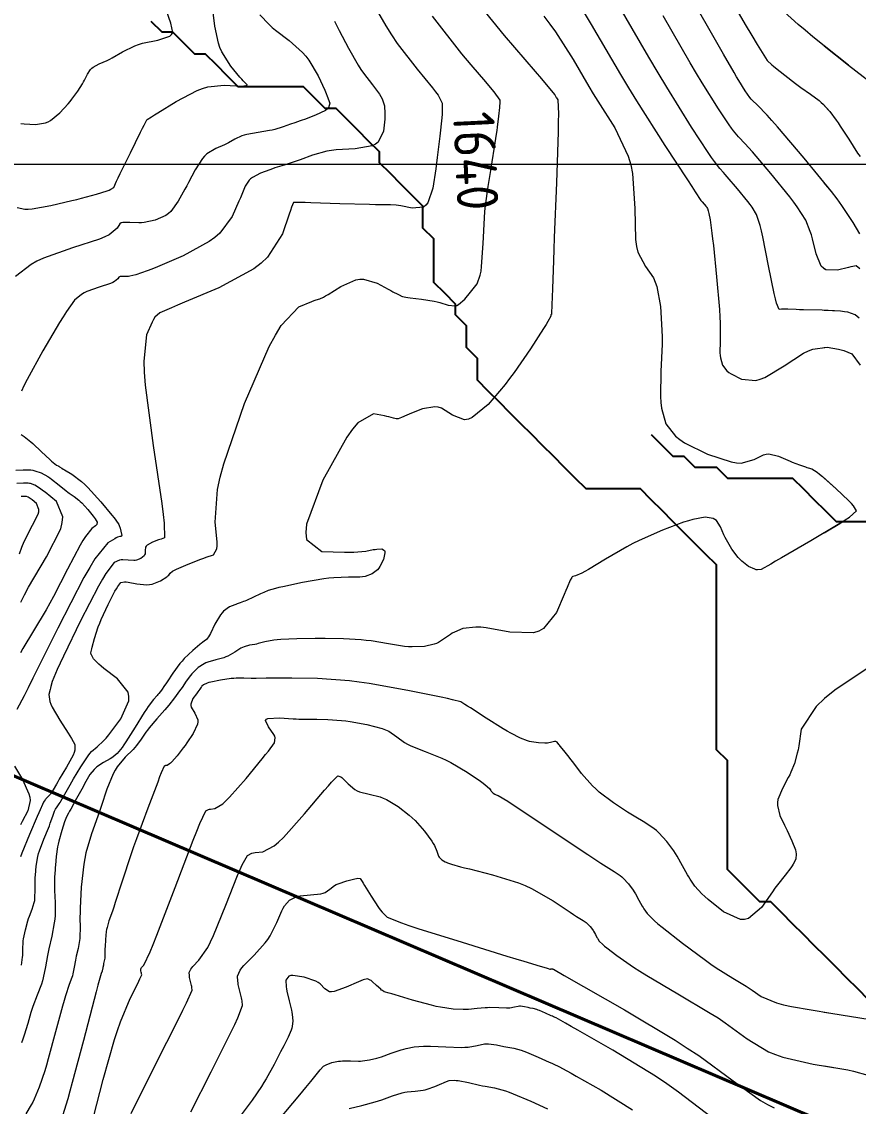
# Model space of a CAD drawing. Header units: millimetres. Extents: x 837475 to 838477, y 1189012 to 1191015.
# Drawn here: x 837751.1 to 837828.1, y 1190327.2 to 1190427 of the extents above; entities that cross this region are included whole.
import ezdxf

# ---------------------------------------------------------------- set-up
doc = ezdxf.new("R2010")
doc.units = ezdxf.units.MM
doc.header["$LTSCALE"] = 0.3
for name, color, linetype, lineweight in [('COORD', 253, 'Continuous', 20), ('CORREDORVIA', 94, 'Continuous', 40), ('DRENAJE', 5, 'Continuous', 25)]:
    doc.layers.add(name, color=color, linetype=linetype, lineweight=lineweight)
doc.layers.add('COTAS 10', color=7, linetype='Continuous', lineweight=9, true_color=0x6e3e2d)
doc.layers.add('COTAS INT', color=7, linetype='Continuous', lineweight=5, true_color=0x9fa19f)
doc.styles.get("Standard").update_dxf_attribs({"font": 'isocp2.shx', "bigfont": '@extfont2.shx'})

msp = doc.modelspace()

# ---------------------------------------------------------------- linework, layer by layer
at = {"layer": 'COORD'}
msp.add_line((837476.514, 1190413.872), (838476.514, 1190413.872), dxfattribs=at)
at = {"layer": 'CORREDORVIA'}
msp.add_lwpolyline([(837918.48, 1189883.493), (837925.042, 1189453.383), (837902.497, 1189217.712), (837593.191, 1189234.399), (837666.017, 1189670.117), (837623.316, 1189818.024), (837548.503, 1190011.455), (837506.88, 1190461.595), (837936.282, 1190278.252), (837938.054, 1190355.403), (837933.054, 1190517.446), (837913.685, 1190646.739), (837916.913, 1190801.892), (837910.676, 1191000.965), (838213.029, 1190992.912), (838237.174, 1190821.339), (838237.001, 1190602.875), (838240.031, 1190437.198), (838238.102, 1190145.726), (838184.199, 1189898.277), (837758.842, 1190109.914), (837918.48, 1189883.493)], dxfattribs=at)
at = {"layer": 'COTAS 10'}
for points in [[(837751.026, 1190417.634), (837751.355, 1190417.594), (837752.393, 1190417.52), (837753.295, 1190417.672), (837753.538, 1190417.775), (837753.778, 1190417.905), (837754.62, 1190418.595), (837755.377, 1190419.427), (837755.562, 1190419.647), (837755.738, 1190419.863), (837756.287, 1190420.603), (837756.714, 1190421.273), (837756.813, 1190421.444), (837756.904, 1190421.609), (837757.161, 1190422.152), (837757.451, 1190422.601), (837757.563, 1190422.708), (837757.689, 1190422.806), (837758.254, 1190423.097), (837758.98, 1190423.413), (837759.206, 1190423.528), (837759.443, 1190423.655), (837760.391, 1190424.211), (837761.507, 1190424.763), (837761.851, 1190424.886), (837762.21, 1190424.998), (837763.631, 1190425.295), (837764.739, 1190425.666), (837764.901, 1190425.824), (837765, 1190426.006), (837764.834, 1190426.862), (837764.222, 1190428.585)], [(837751.085, 1190340.215), (837751.199, 1190340.951), (837751.217, 1190341.126), (837751.229, 1190341.289), (837751.225, 1190341.775), (837751.235, 1190342.28), (837751.256, 1190342.455), (837751.285, 1190342.645), (837751.455, 1190343.461), (837751.685, 1190344.309), (837751.751, 1190344.521), (837751.818, 1190344.722), (837752.07, 1190345.362), (837752.272, 1190345.991), (837752.308, 1190346.185), (837752.336, 1190346.387), (837752.362, 1190347.191), (837752.354, 1190348.043), (837752.36, 1190348.277), (837752.369, 1190348.509), (837752.434, 1190349.337), (837752.596, 1190350.215), (837752.668, 1190350.478), (837752.752, 1190350.75), (837753.15, 1190351.806), (837753.565, 1190352.809), (837753.659, 1190353.047), (837753.744, 1190353.268), (837753.976, 1190353.927), (837754.143, 1190354.394), (837754.187, 1190354.495), (837754.23, 1190354.583), (837754.377, 1190354.799), (837754.571, 1190355.06), (837754.644, 1190355.176), (837754.726, 1190355.312), (837755.089, 1190355.96), (837755.567, 1190356.815), (837755.721, 1190357.081), (837755.884, 1190357.36), (837756.549, 1190358.471), (837757.22, 1190359.479), (837757.386, 1190359.692), (837757.543, 1190359.877), (837758.042, 1190360.309), (837758.646, 1190360.854), (837758.871, 1190361.11), (837759.121, 1190361.412), (837760.229, 1190362.885), (837760.956, 1190364.526), (837760.965, 1190364.935), (837760.891, 1190365.323), (837759.93, 1190366.56), (837758.677, 1190367.517), (837758.419, 1190367.728), (837758.199, 1190367.917), (837757.726, 1190368.406), (837757.551, 1190368.692), (837757.519, 1190368.754), (837757.495, 1190368.807), (837757.467, 1190368.934), (837757.531, 1190369.185), (837757.565, 1190369.317), (837757.606, 1190369.476), (837757.812, 1190370.273), (837758.158, 1190371.344), (837758.287, 1190371.675), (837758.43, 1190372.022), (837759.067, 1190373.399), (837759.691, 1190374.607), (837759.826, 1190374.847), (837759.944, 1190375.046), (837760.235, 1190375.423), (837760.573, 1190375.47), (837760.721, 1190375.461), (837760.894, 1190375.442), (837761.713, 1190375.295), (837762.638, 1190375.211), (837762.876, 1190375.232), (837763.107, 1190375.272), (837763.876, 1190375.578), (837764.448, 1190375.947), (837764.555, 1190376.027), (837764.639, 1190376.097), (837764.755, 1190376.27), (837764.992, 1190376.465), (837765.152, 1190376.548), (837765.353, 1190376.644), (837766.42, 1190377.099), (837767.587, 1190377.559), (837767.852, 1190377.658), (837768.09, 1190377.745), (837768.739, 1190377.959), (837769.058, 1190378.499), (837769.088, 1190378.793), (837769.094, 1190379.148), (837768.909, 1190380.95), (837769.112, 1190383.97), (837769.363, 1190385.093), (837769.699, 1190386.341), (837771.617, 1190391.884), (837773.886, 1190397.114), (837774.443, 1190398.164), (837774.969, 1190399.041), (837776.614, 1190400.771), (837777.789, 1190401.251), (837778.019, 1190401.34), (837778.208, 1190401.411), (837778.545, 1190401.508), (837778.879, 1190401.665), (837779.065, 1190401.774), (837779.292, 1190401.911), (837780.452, 1190402.638), (837781.834, 1190403.239), (837782.201, 1190403.296), (837782.562, 1190403.305), (837783.808, 1190402.943), (837784.829, 1190402.376), (837785.049, 1190402.257), (837785.24, 1190402.154), (837785.703, 1190401.916), (837785.942, 1190401.805), (837785.994, 1190401.781), (837786.039, 1190401.761), (837786.147, 1190401.712), (837786.453, 1190401.659), (837786.623, 1190401.635), (837786.83, 1190401.607), (837787.882, 1190401.473), (837789.046, 1190401.291), (837789.323, 1190401.234), (837789.58, 1190401.172), (837790.345, 1190400.924), (837790.965, 1190400.846), (837791.131, 1190400.892), (837791.294, 1190400.967), (837791.864, 1190401.483), (837792.376, 1190402.125), (837792.503, 1190402.28), (837792.623, 1190402.426), (837793.003, 1190402.869), (837793.292, 1190403.672), (837793.354, 1190404.044), (837793.41, 1190404.482), (837793.546, 1190406.604), (837793.669, 1190408.954), (837793.716, 1190409.535), (837793.768, 1190410.086), (837794.003, 1190411.824), (837794.26, 1190413.315), (837794.326, 1190413.71), (837794.39, 1190414.098), (837794.603, 1190415.435), (837794.785, 1190416.658), (837794.829, 1190416.974), (837794.871, 1190417.28), (837794.999, 1190418.303), (837795.084, 1190419.11), (837795.098, 1190419.28), (837795.108, 1190419.427), (837795.111, 1190419.763), (837794.555, 1190420.532), (837794.213, 1190420.951), (837793.789, 1190421.459), (837792.452, 1190423.023), (837791.58, 1190424.04), (837788.886, 1190427.499)], [(837825.068, 1190404.17), (837824.84, 1190404.306), (837824.641, 1190404.498), (837824.165, 1190405.643), (837823.845, 1190407.031), (837823.745, 1190407.375), (837823.639, 1190407.702), (837823.213, 1190408.736), (837822.442, 1190409.952), (837822.118, 1190410.394), (837821.747, 1190410.882), (837820.009, 1190413.021), (837818.306, 1190415.024), (837817.956, 1190415.425), (837817.659, 1190415.759), (837817.028, 1190416.413), (837816.572, 1190416.937), (837816.385, 1190417.19), (837816.172, 1190417.489), (837815.184, 1190418.96), (837813.7, 1190421.353), (837813.174, 1190422.234), (837812.598, 1190423.21), (837810.102, 1190427.523)], [(837828.203, 1190404.273), (837827.859, 1190404.534), (837827.538, 1190404.476), (837827.368, 1190404.437), (837827.164, 1190404.389), (837826.134, 1190404.133), (837825.068, 1190404.17), (837824.923, 1190404.256)], [(837750.898, 1190378.053), (837751.126, 1190378.649), (837751.35, 1190379.191), (837752.122, 1190380.696), (837752.629, 1190381.7), (837752.685, 1190381.925), (837752.705, 1190382.128), (837752.473, 1190382.673), (837752.068, 1190383.006), (837751.979, 1190383.075), (837751.9, 1190383.134), (837751.698, 1190383.265), (837751.553, 1190383.316), (837751.51, 1190383.325), (837751.466, 1190383.332), (837751.297, 1190383.337), (837751.057, 1190383.324)], [(837761.195, 1190326.595), (837763.396, 1190331.019), (837765.535, 1190335.246), (837765.943, 1190336.071), (837766.27, 1190336.745), (837766.789, 1190337.934), (837766.765, 1190338.182), (837766.751, 1190338.263), (837766.734, 1190338.35), (837766.645, 1190338.713), (837766.559, 1190339.083), (837766.544, 1190339.174), (837766.532, 1190339.262), (837766.521, 1190339.539), (837766.666, 1190339.865), (837766.754, 1190339.983), (837766.861, 1190340.112), (837767.419, 1190340.68), (837768.219, 1190341.849), (837768.48, 1190342.359), (837768.758, 1190342.949), (837769.902, 1190345.749), (837770.97, 1190348.471), (837771.2, 1190349.012), (837771.402, 1190349.46), (837771.891, 1190350.307), (837772.288, 1190350.509), (837772.431, 1190350.55), (837772.589, 1190350.585), (837773.279, 1190350.656), (837774.345, 1190351.206), (837774.741, 1190351.543), (837775.179, 1190351.96), (837777.125, 1190354.133), (837778.952, 1190356.309), (837779.316, 1190356.728), (837779.618, 1190357.068), (837780.198, 1190357.634), (837780.45, 1190357.551), (837780.546, 1190357.481), (837780.652, 1190357.391), (837781.13, 1190356.896), (837781.765, 1190356.37), (837781.971, 1190356.259), (837782.189, 1190356.163), (837783.084, 1190355.945), (837784.084, 1190355.701), (837784.369, 1190355.589), (837784.656, 1190355.457), (837785.723, 1190354.822), (837786.758, 1190354.01), (837787.026, 1190353.766), (837787.287, 1190353.515), (837788.159, 1190352.54), (837788.832, 1190351.633), (837788.967, 1190351.425), (837789.079, 1190351.235), (837789.296, 1190350.704), (837789.409, 1190350.335), (837789.456, 1190350.247), (837789.509, 1190350.165), (837789.756, 1190349.922), (837790.069, 1190349.735), (837790.165, 1190349.689), (837790.263, 1190349.645), (837790.651, 1190349.504), (837791.476, 1190349.281), (837791.851, 1190349.184), (837792.289, 1190349.072), (837794.4, 1190348.544), (837796.795, 1190347.794), (837797.412, 1190347.544), (837798.01, 1190347.274), (837800.001, 1190346.143), (837801.554, 1190345.104), (837801.875, 1190344.893), (837802.148, 1190344.713), (837802.744, 1190344.34), (837803.018, 1190344.158), (837803.09, 1190344.098), (837803.16, 1190344.036), (837803.397, 1190343.777), (837803.606, 1190343.494), (837803.658, 1190343.415), (837803.709, 1190343.336), (837803.87, 1190343.049), (837804.015, 1190342.78), (837804.054, 1190342.712), (837804.094, 1190342.648), (837804.234, 1190342.439), (837804.565, 1190342.118), (837804.724, 1190341.983), (837804.913, 1190341.827), (837805.84, 1190341.099), (837807.384, 1190340.039), (837807.961, 1190339.675), (837808.604, 1190339.281), (837811.466, 1190337.602), (837814.442, 1190335.824), (837815.156, 1190335.367), (837815.822, 1190334.925), (837817.831, 1190333.455), (837819.795, 1190332.265), (837820.432, 1190331.999), (837821.11, 1190331.76), (837823.896, 1190331.129), (837826.525, 1190330.7)], [(837824.923, 1190330.961), (837826.525, 1190330.7), (837827.103, 1190330.589), (837827.617, 1190330.482), (837828.932, 1190330.123)]]:
    msp.add_lwpolyline(points, dxfattribs=at)
at = {"layer": 'COTAS INT'}
for points in [[(837814.68, 1190431.884), (837817.655, 1190426.717), (837818.246, 1190425.707), (837818.737, 1190424.879), (837819.673, 1190423.41), (837820.093, 1190423.032), (837820.259, 1190422.893), (837820.447, 1190422.738), (837821.304, 1190422.056), (837822.272, 1190421.316), (837822.529, 1190421.125), (837822.781, 1190420.941), (837823.655, 1190420.329), (837824.439, 1190419.739), (837824.635, 1190419.568), (837824.822, 1190419.395), (837825.422, 1190418.743)], [(837801.038, 1190430.873), (837803.493, 1190426.732), (837806.196, 1190422.116), (837806.933, 1190420.896), (837807.665, 1190419.703), (837810.265, 1190415.604), (837812.335, 1190412.437), (837812.733, 1190411.831), (837813.054, 1190411.342), (837813.579, 1190410.554), (837813.642, 1190410.49), (837813.671, 1190410.456), (837813.706, 1190410.417), (837813.875, 1190410.218), (837814.047, 1190410.006), (837814.084, 1190409.958), (837814.116, 1190409.914), (837814.192, 1190409.794), (837814.255, 1190409.583), (837814.279, 1190409.482), (837814.305, 1190409.363), (837814.421, 1190408.78), (837814.594, 1190407.545), (837814.656, 1190407.015), (837814.724, 1190406.404), (837815.019, 1190403.517), (837815.273, 1190400.532), (837815.315, 1190399.859), (837815.344, 1190399.253), (837815.346, 1190397.617), (837815.33, 1190396.546), (837815.347, 1190396.295), (837815.374, 1190396.065), (837815.549, 1190395.399), (837815.964, 1190394.874), (837816.142, 1190394.733), (837816.347, 1190394.594), (837817.315, 1190394.104), (837818.615, 1190394.003), (837819.029, 1190394.11), (837819.467, 1190394.274), (837821.243, 1190395.352), (837823.02, 1190396.498), (837823.459, 1190396.705), (837823.874, 1190396.865), (837825.18, 1190397.047), (837826.232, 1190396.876), (837826.486, 1190396.814), (837826.724, 1190396.745), (837827.453, 1190396.446), (837828.233, 1190395.406)], [(837782.607, 1190430.082), (837784.596, 1190426.617), (837785.128, 1190425.78), (837785.651, 1190424.996), (837787.474, 1190422.607), (837788.906, 1190420.89), (837789.184, 1190420.528), (837789.41, 1190420.217), (837789.763, 1190419.569), (837789.796, 1190419.506), (837789.792, 1190418.943), (837789.791, 1190418.804), (837789.77, 1190418.497), (837789.741, 1190418.143), (837789.564, 1190416.458), (837789.324, 1190414.508), (837789.256, 1190413.986), (837789.186, 1190413.471), (837788.923, 1190411.678), (837788.469, 1190410.333), (837788.278, 1190410.102), (837788.059, 1190409.932), (837787.033, 1190409.827), (837785.991, 1190410.055), (837785.762, 1190410.095), (837785.558, 1190410.125), (837785.039, 1190410.15), (837784.111, 1190410.141), (837783.649, 1190410.149), (837783.099, 1190410.162), (837780.373, 1190410.247), (837777.709, 1190410.336), (837777.198, 1190410.352), (837776.785, 1190410.363), (837776.109, 1190410.372), (837775.931, 1190409.916), (837775.831, 1190409.635), (837775.709, 1190409.287), (837775.087, 1190407.471), (837773.723, 1190405.341), (837773.135, 1190404.795), (837772.454, 1190404.268), (837769.234, 1190402.523), (837766.08, 1190401.184), (837765.442, 1190400.913), (837764.905, 1190400.686), (837763.817, 1190400.226), (837763.369, 1190399.808), (837763.236, 1190399.607), (837763.1, 1190399.368), (837762.577, 1190398.2), (837762.339, 1190395.778), (837762.383, 1190394.75), (837762.475, 1190393.566), (837763.203, 1190387.999), (837763.993, 1190382.695), (837764.124, 1190381.677), (837764.218, 1190380.856), (837764.238, 1190379.516), (837763.932, 1190379.415), (837763.819, 1190379.374), (837763.694, 1190379.327), (837763.143, 1190379.11), (837762.654, 1190378.839), (837762.569, 1190378.759), (837762.505, 1190378.675), (837762.456, 1190378.353), (837762.455, 1190378.036), (837762.422, 1190377.955), (837762.374, 1190377.878), (837762.081, 1190377.625), (837761.668, 1190377.461), (837761.545, 1190377.439), (837761.417, 1190377.428), (837760.92, 1190377.473), (837760.404, 1190377.507), (837760.264, 1190377.488), (837760.124, 1190377.457), (837759.63, 1190377.245), (837758.86, 1190376.245), (837758.546, 1190375.717), (837758.188, 1190375.081), (837756.533, 1190371.876), (837754.951, 1190368.639), (837754.639, 1190367.982), (837754.381, 1190367.429), (837753.907, 1190366.298), (837753.789, 1190365.84), (837753.757, 1190365.712), (837753.724, 1190365.583), (837753.606, 1190365.113), (837753.689, 1190364.46), (837753.784, 1190364.217), (837753.909, 1190363.946), (837754.616, 1190362.741), (837755.383, 1190361.561), (837755.546, 1190361.306), (837755.686, 1190361.081), (837756.011, 1190360.53), (837756.004, 1190359.996), (837755.935, 1190359.782), (837755.836, 1190359.541), (837755.238, 1190358.43), (837754.57, 1190357.324), (837754.427, 1190357.085), (837754.303, 1190356.875), (837754.008, 1190356.361), (837753.827, 1190356.062), (837753.775, 1190355.987), (837753.722, 1190355.917), (837753.521, 1190355.693), (837753.344, 1190355.513), (837753.306, 1190355.471), (837753.272, 1190355.431), (837753.187, 1190355.314), (837753.13, 1190355.208), (837753.113, 1190355.176), (837753.096, 1190355.142), (837753.032, 1190355.009), (837752.809, 1190354.497), (837752.692, 1190354.225), (837752.551, 1190353.896), (837751.843, 1190352.235), (837751.14, 1190350.53), (837751.003, 1190350.172)], [(837826.42, 1190400.355), (837824.726, 1190400.445), (837823.011, 1190400.487), (837822.645, 1190400.497), (837822.325, 1190400.507), (837821.562, 1190400.539), (837821.165, 1190400.554), (837821.075, 1190400.553), (837820.994, 1190400.55), (837820.777, 1190400.523), (837820.53, 1190401.115), (837820.431, 1190401.503), (837820.318, 1190401.988), (837819.799, 1190404.546), (837819.262, 1190407.21), (837819.138, 1190407.762), (837819.025, 1190408.234), (837818.703, 1190409.265), (837818.279, 1190409.933), (837818.101, 1190410.176), (837817.897, 1190410.444), (837816.942, 1190411.62), (837816.006, 1190412.72), (837815.814, 1190412.941), (837815.651, 1190413.124), (837815.304, 1190413.484), (837814.813, 1190414.139), (837814.559, 1190414.51), (837814.254, 1190414.963), (837812.724, 1190417.282), (837810.433, 1190420.963), (837809.647, 1190422.275), (837808.795, 1190423.714), (837805.173, 1190429.969)], [(837792.25, 1190429.705), (837795.473, 1190425.72), (837798.345, 1190422.392), (837798.902, 1190421.742), (837799.356, 1190421.208), (837800.134, 1190420.259), (837800.242, 1190420.076), (837800.273, 1190420.026), (837800.303, 1190419.975), (837800.418, 1190419.795), (837800.469, 1190418.516), (837800.459, 1190417.773), (837800.44, 1190416.861), (837800.284, 1190412.164), (837800.093, 1190407.143), (837800.051, 1190406.027), (837800.014, 1190405.031), (837799.92, 1190402.422), (837799.868, 1190400.946), (837799.857, 1190400.664), (837799.848, 1190400.436), (837799.829, 1190400.07), (837799.818, 1190400.057), (837799.814, 1190400.052), (837799.809, 1190400.046), (837799.789, 1190400.02), (837799.774, 1190399.985), (837799.773, 1190399.973), (837799.773, 1190399.961), (837799.786, 1190399.911), (837799.512, 1190399.418), (837799.332, 1190399.126), (837799.107, 1190398.767), (837797.915, 1190396.909), (837796.411, 1190394.727), (837795.989, 1190394.163), (837795.564, 1190393.617), (837794.009, 1190391.792), (837792.552, 1190390.597), (837792.189, 1190390.449), (837791.843, 1190390.38), (837790.741, 1190390.789), (837789.715, 1190391.443), (837789.418, 1190391.528), (837789.115, 1190391.572), (837787.972, 1190391.383), (837786.958, 1190390.979), (837786.736, 1190390.888), (837786.539, 1190390.805), (837786.04, 1190390.579), (837785.725, 1190390.466), (837785.643, 1190390.455), (837785.564, 1190390.452), (837785.301, 1190390.512), (837784.869, 1190390.645), (837784.683, 1190390.688), (837784.469, 1190390.733), (837783.459, 1190390.917), (837782.018, 1190390.103), (837781.533, 1190389.519), (837781.01, 1190388.779), (837778.811, 1190384.812), (837777.312, 1190380.779), (837777.231, 1190379.998), (837777.295, 1190379.361), (837778.731, 1190378.274), (837780.796, 1190378.194), (837781.256, 1190378.193), (837781.668, 1190378.201), (837782.755, 1190378.306), (837783.45, 1190378.436), (837783.615, 1190378.461), (837783.769, 1190378.481), (837784.226, 1190378.51), (837784.481, 1190378.36), (837784.507, 1190378.266), (837784.514, 1190378.15), (837784.38, 1190377.544), (837784.064, 1190376.882), (837783.957, 1190376.73), (837783.841, 1190376.592), (837783.353, 1190376.208), (837782.687, 1190375.98), (837782.459, 1190375.941), (837782.213, 1190375.912), (837781.169, 1190375.891), (837779.809, 1190375.845), (837779.364, 1190375.799), (837778.89, 1190375.739), (837776.929, 1190375.403), (837775.135, 1190375.031), (837774.766, 1190374.948), (837774.451, 1190374.874), (837773.775, 1190374.682), (837773.374, 1190374.506), (837773.233, 1190374.442), (837773.08, 1190374.372), (837772.418, 1190374.066), (837771.776, 1190373.774), (837771.636, 1190373.712), (837771.511, 1190373.659), (837771.196, 1190373.536), (837770.92, 1190373.438), (837770.82, 1190373.4), (837770.71, 1190373.357), (837770.227, 1190373.164), (837769.688, 1190372.783), (837769.542, 1190372.623), (837769.398, 1190372.439), (837768.89, 1190371.575), (837768.467, 1190370.738), (837768.376, 1190370.571), (837768.296, 1190370.432), (837768.103, 1190370.163), (837768.002, 1190370.093), (837767.981, 1190370.079), (837767.963, 1190370.068), (837767.921, 1190370.047), (837767.742, 1190369.908), (837767.637, 1190369.821), (837767.508, 1190369.714), (837766.843, 1190369.154), (837766.063, 1190368.413), (837765.861, 1190368.191), (837765.666, 1190367.963), (837765.014, 1190367.078), (837764.481, 1190366.274), (837764.361, 1190366.095), (837764.253, 1190365.937), (837763.962, 1190365.524), (837763.721, 1190365.215), (837763.644, 1190365.121), (837763.563, 1190365.024), (837763.233, 1190364.647), (837762.755, 1190364.013), (837762.581, 1190363.754), (837762.388, 1190363.459), (837761.539, 1190362.096), (837760.7, 1190360.756), (837760.513, 1190360.477), (837760.347, 1190360.236), (837759.909, 1190359.696), (837759.527, 1190359.396), (837759.395, 1190359.306), (837759.253, 1190359.213), (837758.644, 1190358.853), (837758.037, 1190358.453), (837757.896, 1190358.334), (837757.766, 1190358.212), (837757.393, 1190357.745), (837757.025, 1190357.112), (837756.898, 1190356.886), (837756.759, 1190356.638), (837756.17, 1190355.559), (837755.63, 1190354.566), (837755.523, 1190354.373), (837755.434, 1190354.215), (837755.266, 1190353.939), (837755.166, 1190353.705), (837755.119, 1190353.573), (837755.064, 1190353.413), (837754.798, 1190352.593), (837754.526, 1190351.616), (837754.467, 1190351.356), (837754.416, 1190351.101), (837754.29, 1190350.221), (837754.22, 1190349.415), (837754.203, 1190349.207), (837754.188, 1190349.005), (837754.143, 1190348.331), (837754.127, 1190347.587), (837754.129, 1190347.341), (837754.135, 1190347.078), (837754.183, 1190345.985), (837754.178, 1190344.777), (837754.152, 1190344.442), (837754.114, 1190344.107), (837753.886, 1190342.894), (837753.614, 1190341.72), (837753.549, 1190341.41), (837753.488, 1190341.106), (837753.305, 1190340.061), (837753.095, 1190339.051), (837753.018, 1190338.769), (837752.932, 1190338.487), (837752.552, 1190337.458), (837752.152, 1190336.432), (837752.053, 1190336.151), (837751.96, 1190335.871), (837751.668, 1190334.871), (837751.346, 1190333.772), (837751.234, 1190333.431), (837751.112, 1190333.073)], [(837750.713, 1190409.905), (837751.397, 1190409.741), (837751.707, 1190409.75), (837752.068, 1190409.783), (837753.806, 1190410.094), (837755.712, 1190410.536), (837756.179, 1190410.65), (837756.619, 1190410.761), (837757.993, 1190411.131), (837758.967, 1190411.437), (837759.156, 1190411.508), (837759.31, 1190411.572), (837759.575, 1190411.753), (837759.833, 1190412.327), (837759.983, 1190412.639), (837760.166, 1190413.017), (837761.111, 1190414.938), (837762.051, 1190416.832), (837762.231, 1190417.194), (837762.377, 1190417.486), (837762.614, 1190417.951), (837762.626, 1190417.958), (837762.629, 1190417.961), (837762.632, 1190417.965), (837762.643, 1190417.981), (837763.06, 1190418.247), (837763.319, 1190418.409), (837763.64, 1190418.609), (837765.319, 1190419.647), (837767.263, 1190420.663), (837767.752, 1190420.848), (837768.218, 1190420.991), (837769.722, 1190421.163), (837770.824, 1190421.085), (837771.037, 1190421.071), (837771.21, 1190421.061), (837771.502, 1190421.051), (837771.537, 1190421.066), (837771.543, 1190421.069), (837771.559, 1190421.078), (837771.595, 1190421.088), (837771.613, 1190421.091), (837771.635, 1190421.095), (837771.743, 1190421.11), (837771.829, 1190421.14), (837771.836, 1190421.152), (837771.836, 1190421.166), (837771.775, 1190421.231), (837771.492, 1190421.534), (837771.351, 1190421.698), (837771.184, 1190421.896), (837770.355, 1190422.902), (837769.518, 1190424.216), (837769.346, 1190424.609), (837769.199, 1190425.015), (837768.884, 1190426.585), (837768.678, 1190428.07)], [(837825.573, 1190411.367), (837823.077, 1190414.422), (837820.606, 1190417.327), (837820.099, 1190417.909), (837819.668, 1190418.394), (837818.753, 1190419.342), (837818.331, 1190419.735), (837818.211, 1190419.869), (837818.09, 1190420.016), (837817.644, 1190420.638), (837817.062, 1190421.576), (837816.855, 1190421.921), (837816.63, 1190422.304), (837815.651, 1190423.995), (837814.169, 1190426.588), (837813.024, 1190428.591)], [(837827.147, 1190423.001), (837823.874, 1190425.607), (837823.158, 1190426.197), (837822.524, 1190426.729), (837820.921, 1190428.171)], [(837773.023, 1190427.631), (837773.875, 1190426.723), (837774.156, 1190426.466), (837774.455, 1190426.206), (837775.698, 1190425.245), (837776.941, 1190424.154), (837777.24, 1190423.812), (837777.52, 1190423.453), (837778.37, 1190422.013), (837778.979, 1190420.682), (837779.106, 1190420.391), (837779.216, 1190420.134), (837779.463, 1190419.489), (837779.34, 1190419.061), (837779.215, 1190418.941), (837779.051, 1190418.821), (837778.134, 1190418.381), (837777.128, 1190418.006), (837776.908, 1190417.926), (837776.713, 1190417.856), (837776.221, 1190417.691), (837775.848, 1190417.569), (837775.728, 1190417.527), (837775.6, 1190417.481), (837775.079, 1190417.285), (837774.392, 1190417.077), (837774.16, 1190417.024), (837773.909, 1190416.972), (837772.852, 1190416.803), (837771.809, 1190416.613), (837771.566, 1190416.549), (837771.344, 1190416.479), (837770.711, 1190416.185), (837770.137, 1190415.855), (837769.952, 1190415.763), (837769.757, 1190415.67), (837768.958, 1190415.331), (837768.138, 1190414.823), (837767.929, 1190414.624), (837767.728, 1190414.399), (837767.067, 1190413.374), (837766.459, 1190412.205), (837766.29, 1190411.888), (837766.123, 1190411.575), (837765.518, 1190410.47), (837764.824, 1190409.544), (837764.6, 1190409.344), (837764.363, 1190409.167), (837763.392, 1190408.731), (837762.387, 1190408.531), (837762.129, 1190408.503), (837761.88, 1190408.488), (837761.052, 1190408.531), (837760.404, 1190408.524), (837760.268, 1190408.476), (837760.15, 1190408.408), (837759.884, 1190407.999), (837759.168, 1190407.392), (837758.767, 1190407.2), (837758.278, 1190406.997), (837755.78, 1190406.179), (837753.111, 1190405.239), (837752.514, 1190404.96), (837751.978, 1190404.673), (837750.556, 1190403.567)], [(837779.888, 1190427.025), (837780.096, 1190426.61), (837780.314, 1190426.183), (837781.175, 1190424.542), (837782.071, 1190422.981), (837782.31, 1190422.604), (837782.546, 1190422.251), (837783.367, 1190421.175), (837784.023, 1190420.32), (837784.155, 1190420.106), (837784.265, 1190419.902), (837784.482, 1190419.249), (837784.515, 1190418.534), (837784.509, 1190418.29), (837784.496, 1190418.028), (837784.395, 1190416.915), (837783.909, 1190415.914), (837783.653, 1190415.721), (837783.344, 1190415.565), (837781.793, 1190415.304), (837780.036, 1190415.198), (837779.598, 1190415.139), (837779.181, 1190415.067), (837777.852, 1190414.7), (837776.729, 1190414.289), (837776.442, 1190414.188), (837776.166, 1190414.094), (837775.255, 1190413.804), (837774.407, 1190413.535), (837774.171, 1190413.455), (837773.934, 1190413.372), (837773.072, 1190413.053), (837772.331, 1190412.667), (837772.17, 1190412.542), (837772.028, 1190412.41), (837771.675, 1190411.869), (837771.351, 1190411.082), (837771.226, 1190410.794), (837771.087, 1190410.477), (837770.462, 1190409.077), (837769.333, 1190407.553), (837768.877, 1190407.156), (837768.359, 1190406.77), (837765.968, 1190405.469), (837763.6, 1190404.448), (837763.096, 1190404.24), (837762.658, 1190404.064), (837761.623, 1190403.695), (837761.073, 1190403.577), (837760.94, 1190403.559), (837760.816, 1190403.547), (837760.439, 1190403.557), (837760.168, 1190403.554), (837760.112, 1190403.534), (837760.063, 1190403.505), (837759.952, 1190403.335), (837759.653, 1190403.082), (837759.486, 1190403.002), (837759.282, 1190402.917), (837758.241, 1190402.576), (837757.114, 1190402.169), (837756.857, 1190402.043), (837756.623, 1190401.911), (837755.974, 1190401.387), (837755.227, 1190400.328), (837754.93, 1190399.859), (837754.595, 1190399.315), (837753.061, 1190396.713), (837751.604, 1190394.072), (837751.318, 1190393.502), (837751.083, 1190393.002)], [(837799.133, 1190427.503), (837799.68, 1190426.767), (837800.197, 1190426.041), (837801.814, 1190423.496), (837803.266, 1190421.024), (837803.679, 1190420.344), (837804.097, 1190419.666), (837805.646, 1190417.233), (837806.892, 1190414.624), (837807.119, 1190413.835), (837807.294, 1190413.017), (837807.499, 1190409.823), (837807.569, 1190406.946), (837807.658, 1190406.328), (837807.779, 1190405.787), (837808.468, 1190404.476), (837809.223, 1190403.423), (837809.384, 1190403.043), (837809.525, 1190402.626), (837809.862, 1190400.803), (837809.992, 1190398.628), (837810.002, 1190397.988), (837810.001, 1190397.332), (837809.904, 1190394.83), (837809.867, 1190392.505), (837809.905, 1190391.962), (837809.962, 1190391.462), (837810.343, 1190390.017), (837811.243, 1190388.88), (837811.629, 1190388.573), (837812.074, 1190388.27), (837814.175, 1190387.207), (837816.346, 1190386.5), (837816.836, 1190386.422), (837817.277, 1190386.395), (837818.466, 1190386.721), (837819.343, 1190387.17), (837819.587, 1190387.221), (837819.831, 1190387.238), (837820.72, 1190387.035), (837821.559, 1190386.66), (837821.772, 1190386.57), (837821.977, 1190386.485), (837822.648, 1190386.228), (837823.195, 1190386.041), (837823.322, 1190385.999), (837823.438, 1190385.963), (837823.766, 1190385.871), (837824.266, 1190385.556), (837824.489, 1190385.379), (837824.749, 1190385.163), (837825.997, 1190384.06)], [(837824.923, 1190424.771), (837827.147, 1190423.001), (837830.237, 1190420.585)], [(837824.923, 1190419.285), (837825.422, 1190418.743), (837826.018, 1190417.941), (837826.203, 1190417.674), (837826.396, 1190417.386), (837827.165, 1190416.182), (837827.986, 1190414.911), (837828.212, 1190414.581)], [(837828.206, 1190407.483), (837827.568, 1190408.518), (837826.547, 1190410.087), (837826.097, 1190410.69), (837825.573, 1190411.367), (837824.923, 1190412.162)], [(837828.127, 1190399.716), (837827.753, 1190400.032), (837827.077, 1190400.265), (837826.774, 1190400.313), (837826.42, 1190400.355), (837824.923, 1190400.435)], [(837824.923, 1190397.011), (837825.18, 1190397.047)], [(837751.06, 1190389.031), (837751.353, 1190388.828), (837751.8, 1190388.484), (837751.964, 1190388.344), (837752.144, 1190388.183), (837752.938, 1190387.439), (837753.699, 1190386.72), (837753.859, 1190386.576), (837753.997, 1190386.455), (837754.312, 1190386.218), (837754.461, 1190386.141), (837754.494, 1190386.123), (837754.524, 1190386.105), (837754.605, 1190386.049), (837754.812, 1190385.915), (837754.921, 1190385.848), (837755.054, 1190385.767), (837755.722, 1190385.369), (837756.626, 1190384.689), (837756.908, 1190384.43), (837757.202, 1190384.141), (837758.38, 1190382.846), (837759.408, 1190381.616), (837759.609, 1190381.368), (837759.773, 1190381.16), (837760.062, 1190380.745), (837760.12, 1190380.558), (837760.139, 1190380.494), (837760.159, 1190380.425), (837760.241, 1190380.131), (837760.302, 1190379.862), (837760.31, 1190379.808), (837760.312, 1190379.762), (837760.287, 1190379.672), (837760.23, 1190379.65), (837760.213, 1190379.647), (837760.195, 1190379.645), (837760.127, 1190379.651), (837759.914, 1190379.571), (837759.806, 1190379.516), (837759.676, 1190379.445), (837759.026, 1190379.068), (837757.841, 1190377.577), (837757.373, 1190376.804), (837756.844, 1190375.875), (837754.429, 1190371.22), (837752.144, 1190366.618), (837751.697, 1190365.724), (837751.33, 1190364.993), (837750.678, 1190363.725)], [(837750.588, 1190385.746), (837751.256, 1190385.784), (837751.957, 1190385.764), (837752.14, 1190385.736), (837752.317, 1190385.699), (837752.918, 1190385.486), (837753.514, 1190385.148), (837753.689, 1190385.032), (837753.867, 1190384.906), (837754.547, 1190384.372), (837755.191, 1190383.846), (837755.348, 1190383.726), (837755.494, 1190383.617), (837755.942, 1190383.317), (837756.37, 1190382.995), (837756.502, 1190382.873), (837756.642, 1190382.737), (837757.198, 1190382.125), (837757.692, 1190381.519), (837757.792, 1190381.386), (837757.876, 1190381.269), (837758.046, 1190380.971), (837758.015, 1190380.76), (837757.972, 1190380.698), (837757.914, 1190380.633), (837757.579, 1190380.386), (837756.971, 1190379.654), (837756.741, 1190379.283), (837756.484, 1190378.84), (837755.332, 1190376.634), (837754.042, 1190374.135), (837753.698, 1190373.507), (837753.36, 1190372.907), (837752.186, 1190370.969), (837751.21, 1190369.348), (837750.996, 1190368.947)], [(837824.923, 1190379.99), (837826.34, 1190380.839), (837826.845, 1190381.163), (837827.252, 1190381.438), (837827.897, 1190382.012), (837827.606, 1190382.477), (837827.422, 1190382.682), (837827.194, 1190382.921), (837825.997, 1190384.06), (837824.923, 1190385.009)], [(837751.044, 1190373.605), (837751.373, 1190374.28), (837751.741, 1190374.983), (837753.401, 1190377.761), (837754.706, 1190380.345), (837754.85, 1190380.926), (837754.901, 1190381.448), (837754.303, 1190382.851), (837753.261, 1190383.708), (837753.032, 1190383.886), (837752.829, 1190384.038), (837752.308, 1190384.376), (837751.935, 1190384.508), (837751.825, 1190384.531), (837751.711, 1190384.548), (837751.276, 1190384.56), (837750.658, 1190384.526)], [(837826.34, 1190380.839), (837823.69, 1190379.251), (837820.985, 1190377.682), (837820.445, 1190377.37), (837819.996, 1190377.11), (837819.127, 1190376.615), (837818.78, 1190376.566), (837818.659, 1190376.589), (837818.528, 1190376.627), (837817.964, 1190376.895), (837817.343, 1190377.365), (837817.175, 1190377.53), (837817.01, 1190377.711), (837816.427, 1190378.493), (837815.921, 1190379.342), (837815.803, 1190379.565), (837815.694, 1190379.784), (837815.383, 1190380.532), (837815.013, 1190381.102), (837814.868, 1190381.208), (837814.705, 1190381.292), (837813.96, 1190381.411), (837812.831, 1190381.215), (837812.425, 1190381.1), (837811.979, 1190380.96), (837810.032, 1190380.236), (837807.885, 1190379.282), (837807.314, 1190378.997), (837806.752, 1190378.703), (837804.805, 1190377.565), (837803.236, 1190376.602), (837802.913, 1190376.419), (837802.638, 1190376.271), (837802.047, 1190376.038), (837801.802, 1190375.974), (837801.745, 1190375.933), (837801.693, 1190375.882), (837801.547, 1190375.615), (837801.285, 1190374.959), (837801.161, 1190374.664), (837801.014, 1190374.318), (837800.298, 1190372.658), (837799.114, 1190371.174), (837798.673, 1190370.94), (837798.183, 1190370.782), (837796.005, 1190370.851), (837793.825, 1190371.245), (837793.334, 1190371.293), (837792.891, 1190371.315), (837791.698, 1190371.172), (837790.906, 1190370.839), (837790.716, 1190370.741), (837790.539, 1190370.64), (837790.005, 1190370.255), (837789.446, 1190369.901), (837789.253, 1190369.82), (837789.043, 1190369.746), (837788.149, 1190369.544), (837787.033, 1190369.484), (837786.683, 1190369.501), (837786.316, 1190369.532), (837784.842, 1190369.765), (837783.241, 1190370.036), (837782.793, 1190370.092), (837782.343, 1190370.139), (837780.701, 1190370.238), (837779.037, 1190370.265), (837778.574, 1190370.266), (837778.11, 1190370.265), (837776.423, 1190370.241), (837774.938, 1190370.172), (837774.602, 1190370.143), (837774.297, 1190370.11), (837773.466, 1190369.953), (837772.873, 1190369.792), (837772.719, 1190369.757), (837772.569, 1190369.725), (837772.064, 1190369.64), (837771.566, 1190369.509), (837771.42, 1190369.447), (837771.27, 1190369.374), (837770.703, 1190369.02), (837770.077, 1190368.649), (837769.891, 1190368.566), (837769.699, 1190368.492), (837768.961, 1190368.294), (837768.242, 1190368.099), (837768.062, 1190368.026), (837767.891, 1190367.945), (837767.345, 1190367.583), (837766.879, 1190367.14), (837766.758, 1190367.008), (837766.642, 1190366.871), (837766.252, 1190366.342), (837765.866, 1190365.77), (837765.751, 1190365.606), (837765.633, 1190365.439), (837765.18, 1190364.816), (837764.642, 1190364.128), (837764.471, 1190363.92), (837764.29, 1190363.705), (837763.555, 1190362.864), (837762.848, 1190362.039), (837762.684, 1190361.834), (837762.534, 1190361.64), (837762.108, 1190361.02), (837761.679, 1190360.43), (837761.527, 1190360.253), (837761.36, 1190360.07), (837760.639, 1190359.363), (837759.885, 1190358.455), (837759.698, 1190358.146), (837759.52, 1190357.812), (837758.956, 1190356.397), (837758.433, 1190354.81), (837758.28, 1190354.367), (837758.125, 1190353.923), (837757.535, 1190352.308), (837757.019, 1190350.566), (837756.909, 1190350.042), (837756.814, 1190349.501), (837756.59, 1190347.395), (837756.494, 1190345.464), (837756.479, 1190345.033), (837756.47, 1190344.646), (837756.477, 1190343.624), (837756.475, 1190342.893), (837756.459, 1190342.69), (837756.436, 1190342.487), (837756.298, 1190341.752), (837756.133, 1190341.042), (837756.094, 1190340.854), (837756.057, 1190340.67), (837755.946, 1190340.037), (837755.819, 1190339.425), (837755.772, 1190339.255), (837755.72, 1190339.084), (837755.49, 1190338.461), (837755.136, 1190337.41), (837755.007, 1190336.968), (837754.863, 1190336.462), (837754.229, 1190334.09), (837753.557, 1190331.609), (837753.39, 1190331.033), (837753.23, 1190330.506), (837752.722, 1190329.005), (837752.259, 1190327.907), (837752.127, 1190327.634), (837751.995, 1190327.374), (837751.507, 1190326.548)], [(837830.806, 1190368.798), (837825.904, 1190365.512), (837824.949, 1190364.736), (837824.169, 1190364.019), (837822.805, 1190361.917), (837822.572, 1190360.388), (837822.506, 1190360.033), (837822.438, 1190359.708), (837822.186, 1190358.78), (837821.858, 1190357.98), (837821.742, 1190357.736), (837821.616, 1190357.482), (837821.071, 1190356.48), (837820.661, 1190355.45), (837820.619, 1190355.178), (837820.609, 1190354.911), (837820.833, 1190353.995)], [(837820.833, 1190353.995), (837821.262, 1190353.103), (837821.382, 1190352.851), (837821.502, 1190352.597), (837821.938, 1190351.664), (837822.261, 1190350.827), (837822.309, 1190350.634), (837822.34, 1190350.457), (837822.302, 1190349.96), (837822.059, 1190349.502), (837821.959, 1190349.35), (837821.846, 1190349.188), (837821.321, 1190348.511), (837820.615, 1190347.6), (837820.388, 1190347.29), (837820.146, 1190346.954), (837819.158, 1190345.53), (837817.965, 1190344.502), (837817.596, 1190344.416), (837817.209, 1190344.415), (837815.667, 1190345.126), (837814.253, 1190346.263), (837813.946, 1190346.53), (837813.676, 1190346.777), (837813.009, 1190347.494), (837812.578, 1190348.135), (837812.457, 1190348.334), (837812.335, 1190348.542), (837811.891, 1190349.368), (837811.395, 1190350.25), (837811.241, 1190350.493), (837811.079, 1190350.736), (837810.437, 1190351.607), (837809.709, 1190352.399), (837809.495, 1190352.593), (837809.274, 1190352.774), (837808.43, 1190353.336), (837807.448, 1190353.912), (837807.142, 1190354.102), (837806.819, 1190354.306), (837805.529, 1190355.154), (837804.235, 1190356.139), (837803.911, 1190356.429), (837803.602, 1190356.727), (837802.608, 1190357.864), (837801.81, 1190358.908), (837801.624, 1190359.147), (837801.453, 1190359.364), (837800.965, 1190359.966), (837800.635, 1190360.362), (837800.565, 1190360.449), (837800.504, 1190360.525), (837800.359, 1190360.72), (837800.23, 1190360.801), (837800.178, 1190360.806), (837800.12, 1190360.804), (837799.855, 1190360.732), (837799.48, 1190360.647), (837799.354, 1190360.636), (837799.217, 1190360.631), (837798.64, 1190360.656), (837797.994, 1190360.76), (837797.814, 1190360.804), (837797.632, 1190360.854), (837796.972, 1190361.092), (837796.085, 1190361.546), (837795.762, 1190361.733), (837795.404, 1190361.946), (837793.832, 1190362.936), (837792.384, 1190363.876), (837792.105, 1190364.057), (837791.88, 1190364.205), (837791.507, 1190364.455), (837790.743, 1190364.631), (837790.271, 1190364.732), (837789.686, 1190364.855), (837786.633, 1190365.489), (837783.054, 1190366.131), (837782.137, 1190366.26), (837781.254, 1190366.367), (837778.331, 1190366.577), (837775.956, 1190366.625), (837775.417, 1190366.63), (837774.93, 1190366.632), (837773.599, 1190366.61), (837772.679, 1190366.584), (837772.45, 1190366.583), (837772.232, 1190366.585), (837771.541, 1190366.616), (837770.837, 1190366.618), (837770.611, 1190366.601), (837770.373, 1190366.578), (837769.402, 1190366.432), (837768.52, 1190366.25), (837768.338, 1190366.204), (837768.183, 1190366.159), (837767.847, 1190366.012), (837767.694, 1190365.867), (837767.655, 1190365.824), (837767.617, 1190365.779), (837767.49, 1190365.607), (837767.322, 1190365.364), (837767.258, 1190365.275), (837767.187, 1190365.176), (837766.867, 1190364.741), (837766.668, 1190364.235), (837766.673, 1190364.091), (837766.704, 1190363.945), (837767.033, 1190363.406), (837767.315, 1190362.785), (837767.317, 1190362.587), (837767.286, 1190362.378), (837766.898, 1190361.53), (837766.3, 1190360.655), (837766.136, 1190360.429), (837765.974, 1190360.209), (837765.397, 1190359.474), (837764.909, 1190358.918), (837764.803, 1190358.812), (837764.71, 1190358.726), (837764.478, 1190358.586), (837764.347, 1190358.573), (837764.317, 1190358.566), (837764.29, 1190358.558), (837764.214, 1190358.52), (837763.949, 1190357.902), (837763.802, 1190357.529), (837763.623, 1190357.068), (837762.712, 1190354.674), (837761.668, 1190351.838), (837761.406, 1190351.099), (837761.156, 1190350.38), (837760.348, 1190347.95), (837759.717, 1190345.989), (837759.579, 1190345.566), (837759.455, 1190345.195), (837759.141, 1190344.29), (837758.961, 1190343.683), (837758.923, 1190343.5), (837758.89, 1190343.311), (837758.812, 1190342.577), (837758.778, 1190341.904), (837758.773, 1190341.754), (837758.77, 1190341.619), (837758.772, 1190341.263), (837758.771, 1190341.008), (837758.766, 1190340.938), (837758.758, 1190340.867), (837758.71, 1190340.611), (837758.652, 1190340.363), (837758.626, 1190340.233), (837758.587, 1190340.013), (837758.543, 1190339.8), (837758.526, 1190339.74), (837758.508, 1190339.681), (837758.428, 1190339.464), (837758.121, 1190338.387), (837757.96, 1190337.786), (837757.766, 1190337.053), (837756.789, 1190333.309), (837755.768, 1190329.445), (837755.545, 1190328.636), (837755.349, 1190327.939), (837754.856, 1190326.364)], [(837757.707, 1190326.232), (837758.616, 1190329.695), (837759.653, 1190333.385), (837759.923, 1190334.231), (837760.187, 1190335.001), (837761.078, 1190337.149), (837761.757, 1190338.491), (837761.886, 1190338.753), (837761.99, 1190338.967), (837762.155, 1190339.344), (837762.147, 1190339.423), (837762.143, 1190339.449), (837762.137, 1190339.476), (837762.109, 1190339.591), (837762.082, 1190339.709), (837762.077, 1190339.738), (837762.073, 1190339.766), (837762.07, 1190339.854), (837762.116, 1190339.957), (837762.144, 1190339.995), (837762.178, 1190340.036), (837762.355, 1190340.216), (837762.929, 1190341.435), (837763.213, 1190342.131), (837763.552, 1190342.982), (837765.228, 1190347.353), (837766.897, 1190351.711), (837767.231, 1190352.556), (837767.51, 1190353.243), (837768.052, 1190354.414), (837768.289, 1190354.534), (837768.374, 1190354.558), (837768.468, 1190354.579), (837768.878, 1190354.621), (837769.603, 1190355.057), (837769.895, 1190355.326), (837770.226, 1190355.659), (837771.753, 1190357.398), (837773.239, 1190359.21), (837773.545, 1190359.59), (837773.805, 1190359.917), (837774.363, 1190360.658), (837774.436, 1190361.127), (837774.39, 1190361.282), (837774.316, 1190361.449), (837773.808, 1190362.142), (837773.538, 1190362.736), (837773.614, 1190362.839), (837773.756, 1190362.915), (837774.81, 1190362.97), (837776.084, 1190362.879), (837776.364, 1190362.863), (837776.612, 1190362.851), (837777.246, 1190362.844), (837777.819, 1190362.853), (837778.029, 1190362.852), (837778.26, 1190362.85), (837779.282, 1190362.829), (837780.539, 1190362.739), (837780.92, 1190362.693), (837781.314, 1190362.638), (837782.853, 1190362.361), (837784.267, 1190361.984), (837784.582, 1190361.865), (837784.864, 1190361.74), (837785.606, 1190361.235), (837786.326, 1190360.693), (837786.595, 1190360.546), (837786.893, 1190360.399), (837788.221, 1190359.874), (837789.74, 1190359.266), (837790.158, 1190359.066), (837790.576, 1190358.852), (837792.078, 1190357.964), (837793.304, 1190357.139), (837793.547, 1190356.964), (837793.75, 1190356.813), (837794.135, 1190356.46), (837794.258, 1190356.275), (837794.294, 1190356.229), (837794.332, 1190356.185), (837794.478, 1190356.047), (837794.638, 1190355.938), (837794.686, 1190355.914), (837794.734, 1190355.891), (837794.918, 1190355.829), (837795.814, 1190355.291), (837796.311, 1190354.969), (837796.916, 1190354.571), (837800.001, 1190352.51), (837803.164, 1190350.394), (837803.817, 1190349.963), (837804.375, 1190349.598), (837805.587, 1190348.838), (837806.146, 1190348.466), (837806.292, 1190348.345), (837806.435, 1190348.217), (837806.917, 1190347.692), (837807.343, 1190347.115), (837807.45, 1190346.954), (837807.552, 1190346.793), (837807.88, 1190346.209), (837808.175, 1190345.661), (837808.256, 1190345.523), (837808.336, 1190345.392), (837808.622, 1190344.966), (837809.295, 1190344.313), (837809.62, 1190344.038), (837810.005, 1190343.721), (837811.893, 1190342.237), (837813.988, 1190340.678), (837814.503, 1190340.314), (837814.99, 1190339.981), (837816.516, 1190339.021), (837817.731, 1190338.295), (837818.022, 1190338.108), (837818.294, 1190337.928), (837819.115, 1190337.328), (837820.52, 1190336.752), (837821.161, 1190336.587), (837821.911, 1190336.42), (837825.53, 1190335.795)], [(837750.439, 1190358.511), (837751.174, 1190357.305), (837751.785, 1190355.994), (837751.86, 1190355.672), (837751.895, 1190355.367), (837751.682, 1190354.41), (837751.157, 1190353.434), (837750.995, 1190353.116)], [(837766.657, 1190326.734), (837768.531, 1190330.4), (837770.355, 1190334.041), (837770.703, 1190334.766), (837770.982, 1190335.369), (837771.423, 1190336.524), (837771.383, 1190336.94), (837771.36, 1190337.078), (837771.331, 1190337.225), (837771.181, 1190337.834), (837771.036, 1190338.456), (837771.01, 1190338.611), (837770.991, 1190338.758), (837770.972, 1190339.225), (837771.217, 1190339.773), (837771.364, 1190339.971), (837771.545, 1190340.189), (837772.483, 1190341.143), (837773.51, 1190342.264), (837773.747, 1190342.587), (837773.964, 1190342.915), (837774.576, 1190344.146), (837775.043, 1190345.232), (837775.169, 1190345.468), (837775.293, 1190345.677), (837775.729, 1190346.201), (837776.287, 1190346.485), (837776.488, 1190346.542), (837776.71, 1190346.591), (837777.679, 1190346.691), (837778.623, 1190346.794), (837778.829, 1190346.845), (837779.011, 1190346.905), (837779.467, 1190347.204), (837779.885, 1190347.543), (837780.043, 1190347.629), (837780.219, 1190347.711), (837781.008, 1190347.979), (837781.75, 1190348.163), (837781.896, 1190348.193), (837782.017, 1190348.213), (837782.241, 1190348.209), (837782.431, 1190347.918), (837782.531, 1190347.757), (837782.651, 1190347.562), (837783.255, 1190346.568), (837783.93, 1190345.529), (837784.095, 1190345.305), (837784.25, 1190345.109), (837784.733, 1190344.635), (837786.043, 1190344.102), (837786.72, 1190343.87), (837787.534, 1190343.601), (837791.607, 1190342.324), (837795.728, 1190341.065), (837796.572, 1190340.807), (837797.287, 1190340.589), (837798.795, 1190340.131), (837799.337, 1190339.968), (837799.444, 1190339.937), (837799.531, 1190339.912), (837799.689, 1190339.871), (837799.72, 1190339.869), (837799.728, 1190339.87), (837799.736, 1190339.87), (837799.763, 1190339.872), (837799.789, 1190339.875), (837799.83, 1190339.875), (837799.855, 1190339.874), (837799.865, 1190339.874), (837799.88, 1190339.877), (837799.891, 1190339.879), (837799.894, 1190339.88), (837799.898, 1190339.88), (837799.91, 1190339.878), (837799.922, 1190339.875), (837799.925, 1190339.875), (837799.928, 1190339.874), (837799.938, 1190339.872), (837799.949, 1190339.869), (837799.953, 1190339.868), (837799.958, 1190339.866), (837799.994, 1190339.85), (837799.998, 1190339.849), (837800.001, 1190339.847), (837800.009, 1190339.844), (837801.015, 1190339.269), (837806.555, 1190336.104), (837811.204, 1190333.323), (837812.324, 1190332.605), (837813.371, 1190331.909), (837816.548, 1190329.582), (837819.069, 1190327.777), (837819.703, 1190327.41), (837820.308, 1190327.101)], [(837815.265, 1190325.709), (837811.508, 1190328.558), (837810.451, 1190329.296), (837809.386, 1190330.012), (837805.479, 1190332.415), (837802.271, 1190334.244), (837801.647, 1190334.599), (837801.138, 1190334.887), (837800.254, 1190335.377), (837800.023, 1190335.479), (837799.926, 1190335.523), (837799.815, 1190335.573), (837799.293, 1190335.809), (837798.745, 1190336.042), (837798.617, 1190336.091), (837798.499, 1190336.132), (837798.16, 1190336.225), (837797.868, 1190336.279), (837797.781, 1190336.297), (837797.69, 1190336.316), (837797.339, 1190336.393), (837796.977, 1190336.44), (837796.88, 1190336.439), (837796.783, 1190336.432), (837796.445, 1190336.36), (837796.019, 1190336.282), (837795.868, 1190336.272), (837795.702, 1190336.267), (837794.982, 1190336.292), (837794.181, 1190336.317), (837793.964, 1190336.312), (837793.75, 1190336.303), (837792.992, 1190336.226), (837792.201, 1190336.151), (837791.966, 1190336.143), (837791.724, 1190336.141), (837790.791, 1190336.176), (837789.622, 1190336.348), (837789.231, 1190336.432), (837788.812, 1190336.531), (837787.056, 1190337.016), (837785.473, 1190337.491), (837785.163, 1190337.583), (837784.908, 1190337.658), (837784.452, 1190337.784), (837784.289, 1190337.883), (837784.218, 1190337.94), (837784.137, 1190338.01), (837783.755, 1190338.368), (837783.353, 1190338.729), (837783.26, 1190338.8), (837783.175, 1190338.858), (837782.931, 1190338.964), (837782.513, 1190338.861), (837782.317, 1190338.787), (837782.086, 1190338.694), (837780.964, 1190338.196), (837779.841, 1190337.792), (837779.609, 1190337.758), (837779.412, 1190337.759), (837778.986, 1190338.044), (837778.574, 1190338.516), (837778.385, 1190338.635), (837778.163, 1190338.749), (837777.093, 1190339.116), (837776.057, 1190339.279), (837775.856, 1190339.263), (837775.694, 1190339.221), (837775.42, 1190338.852), (837775.448, 1190338.232), (837775.476, 1190338.033), (837775.512, 1190337.821), (837775.716, 1190336.956), (837775.927, 1190336.099), (837775.968, 1190335.892), (837776.001, 1190335.699), (837776.057, 1190335.113), (837775.995, 1190334.58), (837775.953, 1190334.42), (837775.901, 1190334.254), (837775.623, 1190333.612), (837775.213, 1190332.811), (837775.077, 1190332.545), (837774.93, 1190332.261), (837774.32, 1190331.076), (837773.603, 1190329.778), (837773.389, 1190329.423), (837773.169, 1190329.069), (837772.32, 1190327.806), (837771.203, 1190326.324)], [(837824.923, 1190335.9), (837825.53, 1190335.795), (837829.131, 1190335.235)], [(837773.962, 1190325.057), (837776.693, 1190328.315), (837777.237, 1190328.969), (837777.69, 1190329.515), (837778.556, 1190330.592), (837778.884, 1190330.925), (837778.996, 1190331.002), (837779.118, 1190331.072), (837779.634, 1190331.273), (837780.248, 1190331.392), (837780.431, 1190331.41), (837780.62, 1190331.423), (837781.351, 1190331.418), (837782.086, 1190331.404), (837782.278, 1190331.411), (837782.465, 1190331.422), (837783.097, 1190331.504), (837783.768, 1190331.667), (837783.98, 1190331.73), (837784.203, 1190331.801), (837785.102, 1190332.122), (837786.017, 1190332.441), (837786.251, 1190332.511), (837786.476, 1190332.572), (837787.216, 1190332.726), (837788.079, 1190332.785), (837788.382, 1190332.786), (837788.712, 1190332.781), (837790.134, 1190332.71), (837791.549, 1190332.661), (837791.875, 1190332.67), (837792.173, 1190332.69), (837793.01, 1190332.843), (837793.676, 1190332.985), (837793.865, 1190332.998), (837794.057, 1190333), (837794.769, 1190332.908), (837795.458, 1190332.756), (837795.636, 1190332.719), (837795.808, 1190332.684), (837796.381, 1190332.577), (837797.05, 1190332.396), (837797.281, 1190332.314), (837797.533, 1190332.218), (837798.611, 1190331.76), (837799.636, 1190331.296), (837799.855, 1190331.197), (837800.046, 1190331.112), (837800.499, 1190330.91), (837801.261, 1190330.504), (837801.646, 1190330.29), (837802.107, 1190330.031), (837804.403, 1190328.726), (837807.283, 1190326.93)], [(837781.241, 1190327.038), (837782.385, 1190327.304), (837783.613, 1190327.659), (837783.926, 1190327.756), (837784.229, 1190327.853), (837785.224, 1190328.198), (837786.105, 1190328.476), (837786.334, 1190328.53), (837786.558, 1190328.574), (837787.312, 1190328.652), (837788.024, 1190328.725), (837788.22, 1190328.766), (837788.416, 1190328.816), (837789.12, 1190329.072), (837789.746, 1190329.345), (837789.893, 1190329.407), (837790.027, 1190329.462), (837790.416, 1190329.607), (837790.879, 1190329.643), (837791.061, 1190329.628), (837791.265, 1190329.603), (837792.198, 1190329.424), (837793.227, 1190329.197), (837793.492, 1190329.141), (837793.748, 1190329.09), (837794.603, 1190328.93), (837795.6, 1190328.659), (837795.945, 1190328.537), (837796.321, 1190328.394), (837797.928, 1190327.71), (837799.458, 1190327.019)]]:
    msp.add_lwpolyline(points, dxfattribs=at)
at = {"layer": 'DRENAJE'}
for points in [[(837798.015, 1190389.021, 0), (837797.015, 1190390.021, 0), (837796.016, 1190391.021, 0), (837795.016, 1190392.02, 0), (837794.016, 1190393.02, 0), (837793.017, 1190394.02, 0), (837793.017, 1190396.019, 0), (837792.017, 1190397.019, 0), (837792.017, 1190399.018, 0), (837791.017, 1190400.018, 0), (837791.017, 1190401.017, 0), (837790.018, 1190402.017, 0), (837789.018, 1190403.017, 0), (837789.018, 1190407.015, 0), (837788.018, 1190408.015, 0), (837788.018, 1190410.014, 0), (837787.019, 1190411.014, 0), (837786.019, 1190412.014, 0), (837785.019, 1190413.013, 0), (837784.02, 1190414.013, 0), (837784.02, 1190415.013, 0), (837783.02, 1190416.012, 0), (837782.02, 1190417.012, 0), (837780.021, 1190419.011, 0), (837779.021, 1190419.011, 0), (837778.022, 1190420.011, 0), (837777.022, 1190421.011, 0), (837771.024, 1190421.011, 0), (837770.024, 1190422.01, 0), (837769.025, 1190423.01, 0), (837768.025, 1190424.01, 0), (837767.025, 1190424.01, 0), (837766.026, 1190425.009, 0), (837765.026, 1190426.009, 0), (837764.026, 1190426.009, 0), (837763.027, 1190427.008, 0)], [(837829.004, 1190337.039, 0), (837828.005, 1190338.038, 0), (837827.005, 1190339.038, 0), (837826.005, 1190340.038, 0), (837825.006, 1190341.037, 0), (837824.006, 1190342.037, 0), (837823.006, 1190343.037, 0), (837822.007, 1190344.036, 0), (837821.007, 1190345.036, 0), (837820.007, 1190346.036, 0), (837819.008, 1190346.036, 0), (837818.008, 1190347.035, 0), (837817.008, 1190348.035, 0), (837816.009, 1190349.035, 0), (837816.009, 1190359.031, 0), (837815.009, 1190360.031, 0), (837815.009, 1190377.025, 0), (837814.009, 1190378.025, 0), (837812.01, 1190380.024, 0), (837811.01, 1190381.024, 0), (837810.011, 1190382.024, 0), (837809.011, 1190383.023, 0), (837808.011, 1190384.023, 0), (837803.013, 1190384.023, 0), (837802.013, 1190385.023, 0), (837801.014, 1190386.022, 0), (837800.014, 1190387.022, 0), (837799.015, 1190388.022, 0), (837798.015, 1190389.021, 0)], [(837809.011, 1190389.021, 0), (837810.011, 1190388.022, 0), (837811.01, 1190387.022, 0), (837812.01, 1190387.022, 0), (837813.01, 1190386.022, 0), (837815.009, 1190386.022, 0), (837816.009, 1190385.023, 0), (837822.007, 1190385.023, 0), (837823.006, 1190384.023, 0), (837824.006, 1190383.023, 0), (837825.006, 1190382.024, 0), (837826.005, 1190381.024, 0), (837829.004, 1190381.024, 0), (837830.004, 1190380.024, 0), (837831.004, 1190379.025, 0), (837832.003, 1190378.025, 0), (837833.003, 1190377.025, 0), (837843.999, 1190377.025, 0), (837855.995, 1190377.025, 0)]]:
    msp.add_polyline3d(points, dxfattribs=at)

# ---------------------------------------------------------------- texts
at = {"layer": 'COTAS 10', "insert": (837790.756, 1190418.626), "char_height": 3.8, "attachment_point": 7, "rotation": 272.75749}
msp.add_mtext('1640', dxfattribs=at)

doc.saveas('drawing.dxf')
